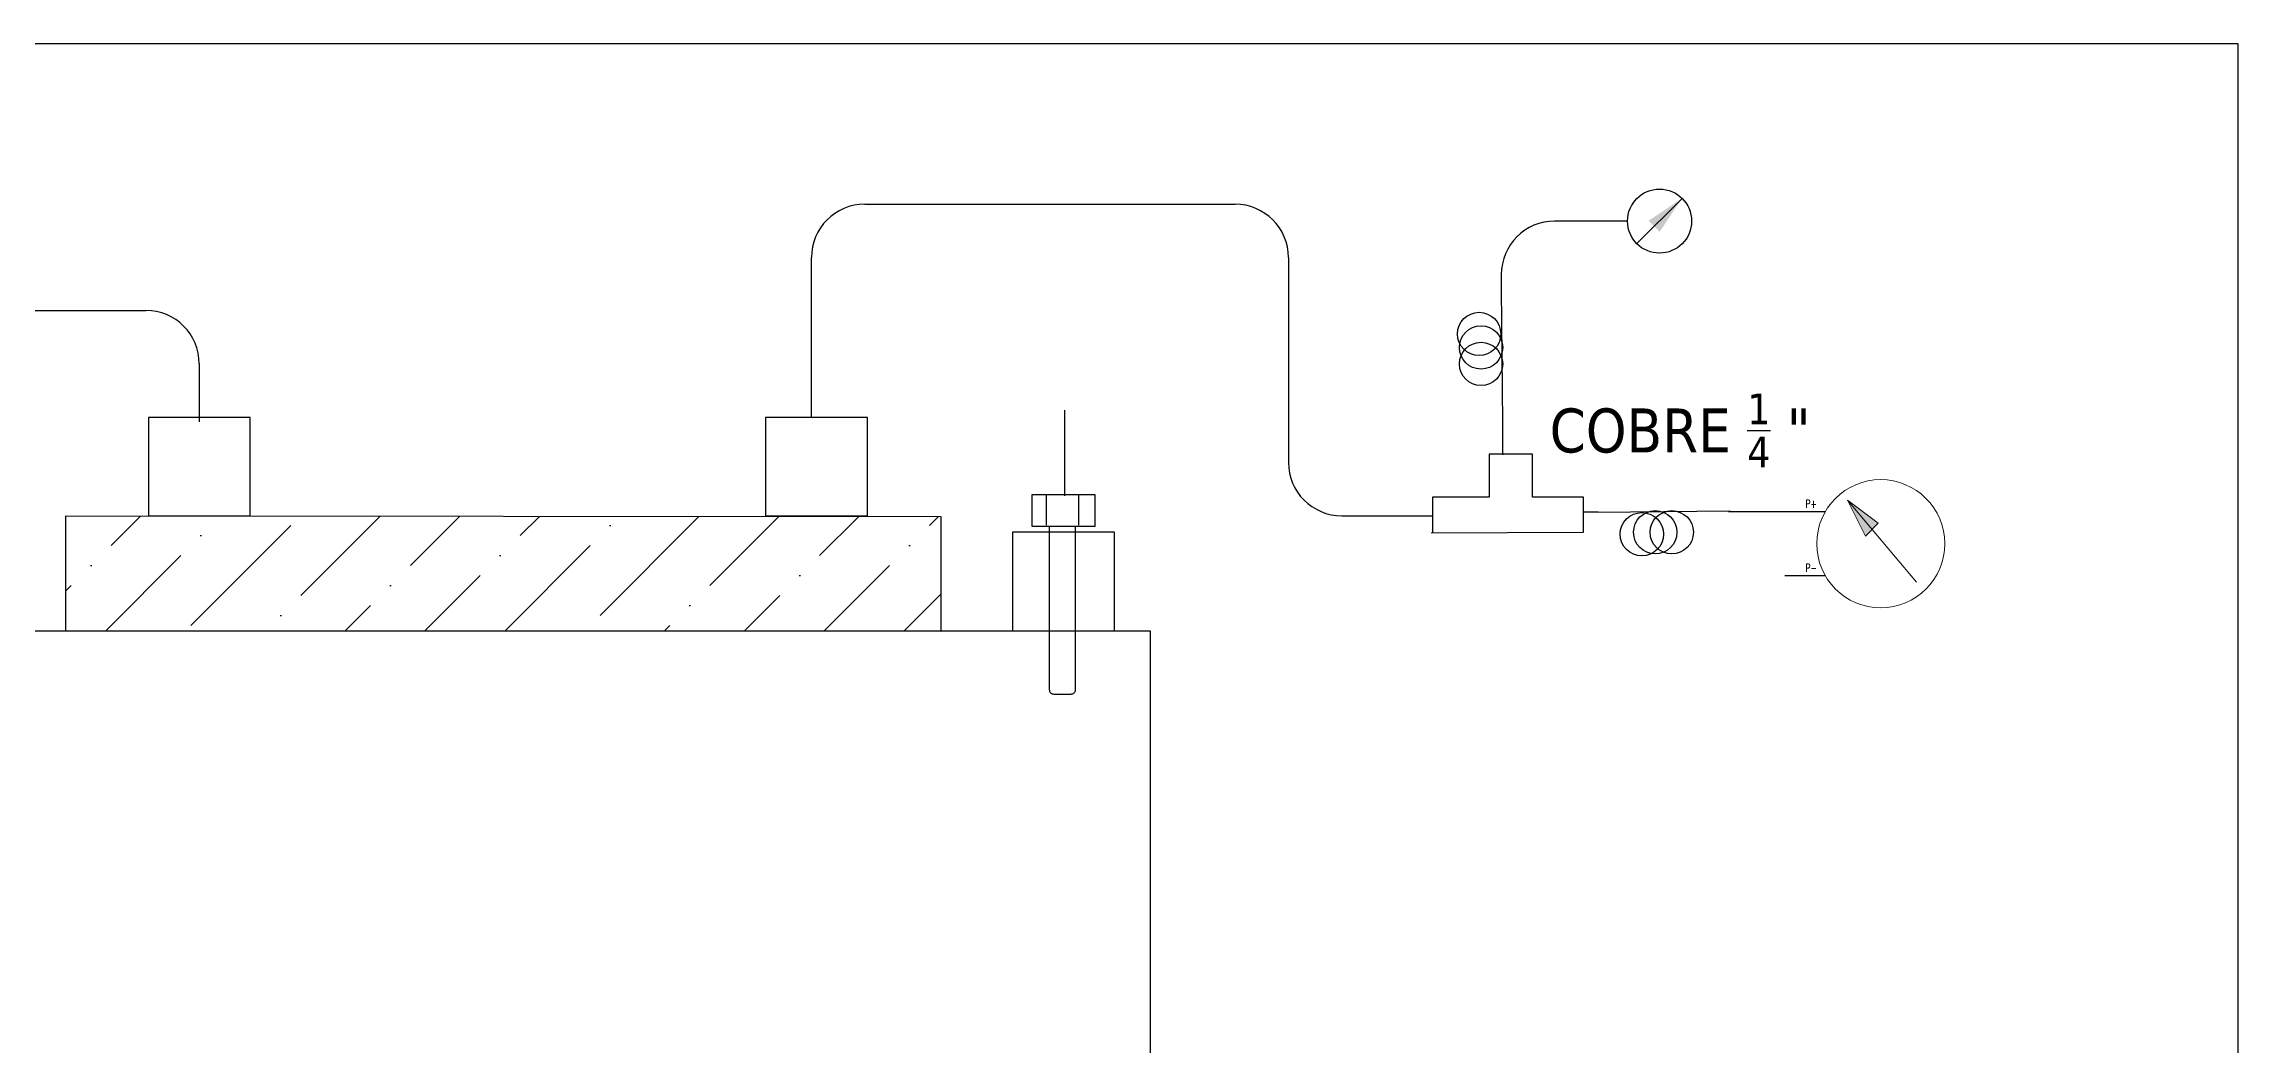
# Model space of a CAD drawing. Header units: millimetres. Extents: x -66 to 265, y 10 to 221.
# Drawn here: x 141.6 to 265, y 148.8 to 205 of the extents above; entities that cross this region are included whole.
import ezdxf
from ezdxf.enums import TextEntityAlignment as Align

# ---------------------------------------------------------------- set-up
doc = ezdxf.new("R2010")
doc.units = ezdxf.units.MM
for name, color, linetype in [('SYMS', 7, 'Continuous'), ('TERMS', 123, 'Continuous'), ('WIRENO', 250, 'Continuous'), ('WIRES', 7, 'Continuous')]:
    doc.layers.add(name, color=color, linetype=linetype)
doc.styles.get("Standard").update_dxf_attribs({"font": 'tahoma.ttf'})
doc.styles.add('WD', font='romans.shx')

# ---------------------------------------------------------------- blocks, each defined once
blk = doc.blocks.new('tanquecondinple')
at = {"layer": 'WIRENO'}
h = blk.add_hatch(dxfattribs=at)
h.set_pattern_fill('ANSI36', color=256)
h.paths.add_polyline_path([(123.84, 182.83), (123.84, 176.41), (173.09, 176.37), (173.09, 182.79)])
h.paths.add_polyline_path([(177.59, 134.34), (177.59, 140.68), (123.04, 140.68), (123.04, 134.34)])
for p, q in [((119.24, 176.39), (184.85, 176.39)), ((184.85, 176.39), (184.85, 140.68))]:
    blk.add_line(p, q, dxfattribs=at)
for points in [[(128.5, 182.84), (134.23, 182.84), (134.23, 188.37), (128.5, 188.37)], [(163.21, 182.84), (168.94, 182.84), (168.94, 188.37), (163.21, 188.37)], [(123.84, 176.41), (173.09, 176.37), (173.09, 182.79), (123.84, 182.83)], [(177.09, 176.39), (182.83, 176.39), (182.83, 181.92), (177.09, 181.92)]]:
    blk.add_lwpolyline(points, close=True, dxfattribs=at)
blk = doc.blocks.new('PT100')
at = {"layer": 'WIRENO'}
for p, q in [((92, 59.72), (95.38, 59.72)), ((92.1, 58.19), (82.46, 58.19)), ((92, 56.1), (95.38, 56.1))]:
    blk.add_line(p, q, dxfattribs=at)
blk.add_lwpolyline([(95.5, 61.6), (92, 61.6), (92, 54.47), (95.5, 54.47)], close=True, dxfattribs=at)
blk.add_lwpolyline([(95.5, 59.35), (113.92, 59.35, -0.414214), (114.42, 58.85), (114.42, 56.97, -0.414214), (113.92, 56.47), (95.5, 56.47)], format="xyb", close=True, dxfattribs=at)
blk = doc.blocks.new('TT')
at = {"layer": 'WIRENO'}
for p, q in [((59.03, 150.75), (59.05, 142.17)), ((61.02, 150.66), (59.05, 150.66)), ((61.02, 147.48), (61.02, 150.66)), ((63.45, 147.48), (61.02, 147.48)), ((63.45, 145.05), (63.45, 147.48)), ((61.02, 142.17), (61.02, 145.05)), ((61.02, 145.05), (63.45, 145.05)), ((59.05, 142.17), (61.02, 142.17))]:
    blk.add_line(p, q, dxfattribs=at)
blk = doc.blocks.new('ColaMarrano')
at = {"layer": 'WIRENO'}
blk.add_line((96.3, 200.92), (96.42, 188.45), dxfattribs=at)
for centre in [(94.22, 196.73), (94.4, 195.47), (94.4, 193.92)]:
    blk.add_circle(centre, 2.03, dxfattribs=at)
blk = doc.blocks.new('HMT1_DIFFERENTIAL_PRESSURE_GAUGE')
blk.add_hatch(color=7).paths.add_polyline_path([(-0.26, 0.34), (-0.12, 0.06), (-0.02, 0.16)])
for p, q in [((-0.437, 0.25), (-0.75, 0.25)), ((-0.437, -0.25), (-0.75, -0.25))]:
    blk.add_line(p, q)
at = {"color": 7, "linetype": 'Continuous', "lineweight": 0, "ltscale": 645.15999}
for p, q in [((-0.26, 0.34), (0.28, -0.3)), ((-0.26, 0.34), (-0.12, 0.06)), ((-0.26, 0.34), (-0.02, 0.16)), ((-0.12, 0.06), (-0.02, 0.16))]:
    blk.add_line(p, q, dxfattribs=at)
at = {"color": 255, "linetype": 'Continuous', "lineweight": 0, "ltscale": 25.4, "flags": 128}
blk.add_lwpolyline([(-0.26, 0.34), (-0.12, 0.06), (-0.02, 0.16)], close=True, dxfattribs=at)
at = {"color": 7, "linetype": 'Continuous', "lineweight": 0, "ltscale": 645.15999}
blk.add_circle((0, 0), 0.5, dxfattribs=at)
at = {"style": 'WD', "width": 0.7}
for tag, p in [('INST', (-0.01, 0.781)), ('LOC', (-0.01, 0.656)), ('TAG1', (-0.01, 0.531)), ('DESC1', (0.021, -0.625)), ('DESC2', (0.021, -0.75)), ('DESC3', (0.021, -0.875)), ('WDTAGALT', (0.021, -1))]:
    blk.add_attdef(tag, text='', height=0.0938, dxfattribs=at).set_placement(p, align=Align.CENTER)
for tag, p in [('TERM01', (-0.5, 0.281)), ('TERM02', (-0.5, -0.219))]:
    blk.add_attdef(tag, text='', height=0.0625, dxfattribs=at).set_placement(p, align=Align.RIGHT)
at = {"style": 'WD'}
for tag, p, height, flags in [('X4TERM01', (-0.75, 0.25), 0.005, 1), ('X1TERM03', (0.5, 0), 0.005, 1), ('FAMILY', (-0.208, -0.062), 0.01, 9), ('X4TERM02', (-0.75, -0.25), 0.005, 1), ('WDBLKNAM', (-0.209, -0.188), 0.01, 9)]:
    blk.add_attdef(tag, p, '', height=height, dxfattribs=dict(at, flags=flags))
at = {"style": 'WD', "width": 0.7}
for tag, p, height in [('TERM03', (0.531, 0.031), 0.0625), ('RATING1', (0.469, -0.375), 0.0938)]:
    blk.add_attdef(tag, p, '', height=height, dxfattribs=at)
at = {"linetype": 'Continuous', "style": 'WD', "flags": 9}
for tag, p in [('ASSYCODE', (-0.208, -0.156)), ('CAT', (-0.208, -0.094)), ('MFG', (-0.208, -0.125))]:
    blk.add_attdef(tag, p, '', height=0.01, dxfattribs=at)
at = {"flags": 1}
blk.add_attdef('WDTYPE', (-0.219, -0.25), '', height=0.01, dxfattribs=at)
at = {"style": 'WD'}
blk.add_attdef('XREF', text='', height=0.0625, dxfattribs=at).set_placement((-0.438, -0.406), align=Align.RIGHT)
blk = doc.blocks.new('HME1_PRESS_M')
blk.add_line((0.0361, -0.0879), (0.2129, 0.0889))
blk.add_circle((0.125, 0), 0.125)
blk.add_solid([(0.0821, 0.0015), (0.1255, -0.0419), (0.2129, 0.0889)])
at = {"style": 'WD', "width": 0.7}
for tag, p in [('INST', (0.125, 0.5)), ('LOC', (0.125, 0.3438)), ('TAG1', (0.125, 0.1875)), ('DESC1', (0.125, -0.3438)), ('DESC2', (0.125, -0.5)), ('DESC3', (0.125, -0.6562)), ('WDTAGALT', (0.125, -0.8125))]:
    blk.add_attdef(tag, text='', height=0.125, dxfattribs=at).set_placement(p, align=Align.CENTER)
blk.add_attdef('TERM01', text='', height=0.0625, dxfattribs=at).set_placement((-0.0322, 0.0313), align=Align.RIGHT)
for tag, p, height in [('TERM02', (0.2803, 0.0313), 0.0625), ('RATING1', (0.2812, -0.1875), 0.125)]:
    blk.add_attdef(tag, p, '', height=height, dxfattribs=at)
at = {"style": 'WD'}
for tag, p, height, flags in [('X4TERM01', (0, 0), 0.005, 1), ('WDTYPE', (0.0625, 0.0625), 0.01, 1), ('WDBLKNAM', (0.1342, 0.0008), 0.01, 9), ('X1TERM02', (0.248, 0), 0.005, 1), ('FAMILY', (0.1303, -0.0348), 0.01, 9)]:
    blk.add_attdef(tag, p, '', height=height, dxfattribs=dict(at, flags=flags))
blk.add_attdef('XREF', text='', height=0.0625, dxfattribs=at).set_placement((-0.0312, -0.125), align=Align.RIGHT)
at = {"linetype": 'Continuous', "style": 'WD', "flags": 9}
for tag, p in [('MFG', (0.1283, -0.0855)), ('CAT', (0.1303, -0.066)), ('ASSYCODE', (0.1305, -0.1028))]:
    blk.add_attdef(tag, p, '', height=0.01, dxfattribs=at)

msp = doc.modelspace()

# ---------------------------------------------------------------- linework, layer by layer
at = {"color": 7, "linetype": 'Continuous'}
for p, q in [((265, 205), (15, 205)), ((265, 10), (265, 205))]:
    msp.add_line(p, q, dxfattribs=at)
at = {"layer": 'WIRES'}
for p, q in [((187.76, 195.99), (208.59, 195.99)), ((230.66, 195.04), (226.56, 195.04)), ((184.76, 184), (184.76, 192.99)), ((211.59, 192.99), (211.59, 181.48)), ((223.56, 192.04), (223.56, 191.05)), ((131.28, 190.02), (147.33, 190.02)), ((150.33, 187.02), (150.33, 183.76)), ((223.63, 183.73), (223.63, 181.94)), ((223.63, 181.94), (223.68, 181.94)), ((214.59, 178.48), (219.71, 178.48)), ((229, 178.69), (228.19, 178.69)), ((239.5, 178.71), (236.33, 178.71))]:
    msp.add_line(p, q, dxfattribs=at)
for centre, start, end in [((187.76, 192.99), 90, 180), ((208.59, 192.99), 0, 90), ((226.56, 192.04), 90, 180), ((147.33, 187.02), 0, 90), ((214.59, 181.48), 180, 270)]:
    msp.add_arc(centre, 3, start, end, dxfattribs=at)

# ---------------------------------------------------------------- block references
at = {"layer": 'SYMS', "xscale": 14.4, "yscale": 14.4, "zscale": 14.4}
msp.add_blockref('HME1_PRESS_M', (230.66, 195.04), dxfattribs=at)
at = {"layer": 'SYMS'}
ref = msp.add_blockref('HMT1_DIFFERENTIAL_PRESSURE_GAUGE', (244.9, 176.91), dxfattribs=dict(at, xscale=7.199999999999999, yscale=7.199999999999999, zscale=7.199999999999999))
ref.add_attrib('TERM02', 'P-', dxfattribs={"layer": 'TERMS', "height": 0.45, "style": 'WD', "width": 0.7}).set_placement((241.3, 175.33), align=Align.RIGHT)
ref.add_attrib('TERM01', 'P+', dxfattribs={"layer": 'TERMS', "height": 0.45, "style": 'WD', "width": 0.7}).set_placement((241.3, 178.93), align=Align.RIGHT)
at = {"layer": 'WIRENO', "xscale": 0.6, "yscale": 0.6, "zscale": 0.6}
msp.add_blockref('ColaMarrano', (165.78, 70.66), dxfattribs=at)
at = {"layer": 'WIRENO'}
msp.add_blockref('tanquecondinple', (18.97, -4.37), dxfattribs=at)
for name, p, xscale, yscale, zscale, rotation in [('PT100', (169.92, 225.65), 0.5, 0.5, 0.5, 270), ('ColaMarrano', (349.5, 120.91), 0.6, 0.6, 0.6, 90)]:
    msp.add_blockref(name, p, dxfattribs=dict(at, xscale=xscale, yscale=yscale, zscale=zscale, rotation=rotation))
at = {"layer": 'WIRENO', "rotation": 90}
msp.add_blockref('TT', (370.36, 118.5), dxfattribs=at)

# ---------------------------------------------------------------- texts
at = {"layer": 'WIRENO', "insert": (226.28, 185.35), "char_height": 2.4694, "attachment_point": 1}
msp.add_mtext_dynamic_manual_height_columns('\\A1;COBRE {\\H0.7x;\\S1/4;} "', width=15.0949, gutter_width=12.35, heights=[0], dxfattribs=at)

doc.saveas('drawing.dxf')
